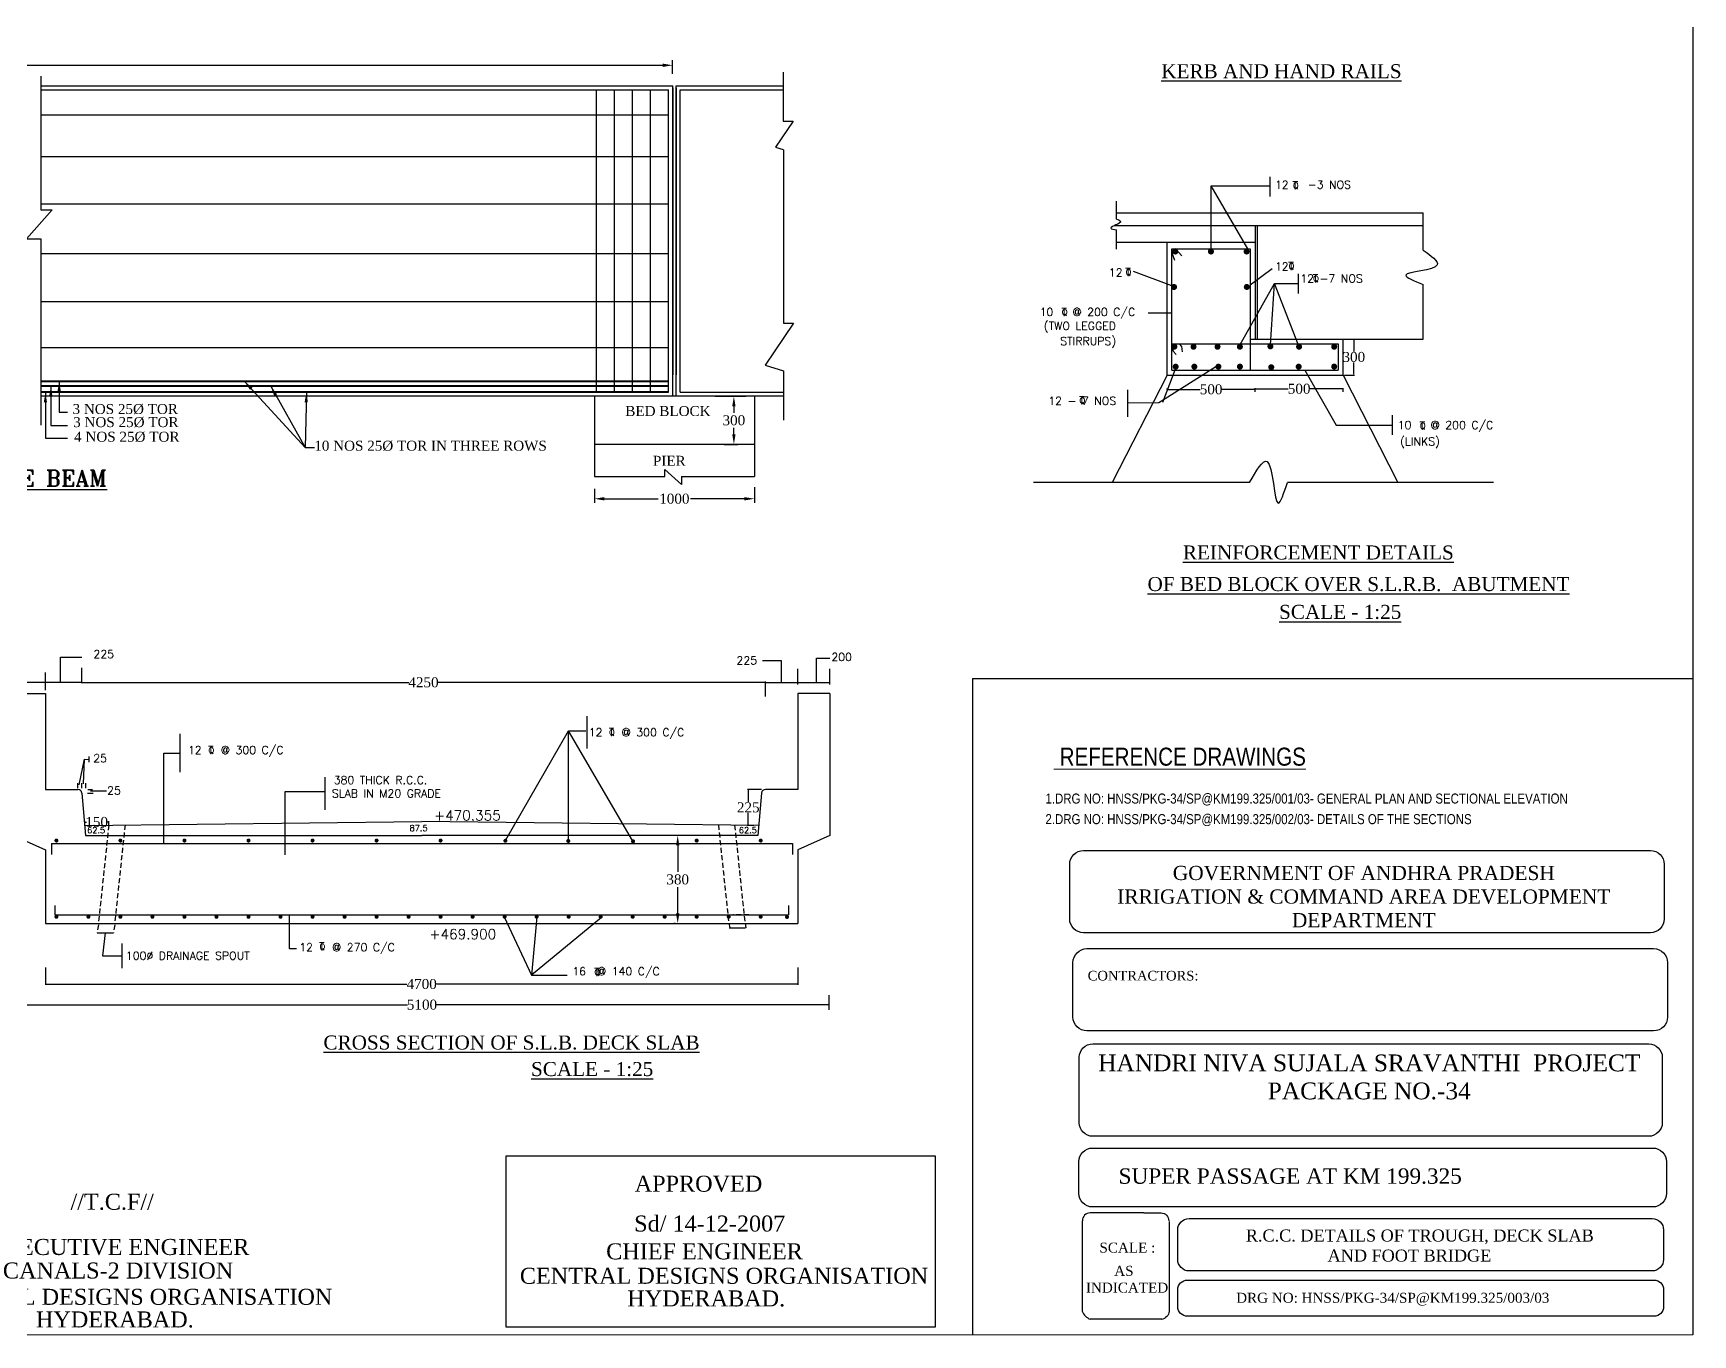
# Model space of a CAD drawing. Header units: millimetres. Extents: x 80 to 6605, y -565 to 2491.
# Drawn here: x 6034.4 to 6449.1, y -564.6 to -239.4 of the extents above; entities that cross this region are included whole.
import ezdxf

# ---------------------------------------------------------------- set-up
doc = ezdxf.new("R2010")
doc.units = ezdxf.units.MM
doc.linetypes.add('DASHED', pattern=[19.05, 12.7, -6.35])
for name, color, linetype in [('border', 7, 'Continuous'), ('MAIN', 7, 'Continuous'), ('SHEET', 3, 'Continuous')]:
    doc.layers.add(name, color=color, linetype=linetype)
doc.styles.add('ARIAL NARROW', font='ARIALN.TTF')
doc.styles.add('ROMANS', font='romans.shx', dxfattribs={"height": 2.5})
doc.styles.add('ROMANT', font='romant')
doc.styles.add('SIMPLEX', font='simplex.shx')
doc.styles.get("Standard").update_dxf_attribs({"font": 'times.ttf', "height": 2.5})
doc.styles.add('TIMES NEW ROMAN', font='times.ttf')
doc.styles.add('TNR_2.5', font='times.ttf', dxfattribs={"height": 2.5})
doc.dimstyles.new('ISO-25', dxfattribs={"dimtxt": 2.5, "dimasz": 2.5, "dimexe": 1.25, "dimexo": 0.625, "dimtad": 1, "dimlfac": 25, "dimtxsty": 'Standard', "dimcen": 2.5, "dimadec": 0, "dimazin": 0, "dimtfac": 1, "dimtmove": 0, "dimatfit": 3, "dimfxl": 1, "dimarcsym": 0})
doc.dimstyles.get("Standard").update_dxf_attribs({"dimtxt": 0.18, "dimasz": 0.18, "dimexe": 0.18, "dimexo": 0.0625, "dimgap": 0.09, "dimtad": 0, "dimtih": 1, "dimtoh": 1, "dimdec": 4, "dimzin": 0, "dimdsep": 46, "dimtxsty": 'Standard', "dimcen": 0.09, "dimadec": 0, "dimazin": 0, "dimtfac": 1, "dimtdec": 4, "dimtofl": 0, "dimtmove": 0, "dimatfit": 3, "dimfxl": 1, "dimtolj": 1, "dimtzin": 0, "dimarcsym": 0})
doc.dimstyles.new('STYLE_ESH', dxfattribs={"dimtxt": 2.5, "dimasz": 2.5, "dimexe": 1, "dimexo": 0.625, "dimtad": 0, "dimtih": 1, "dimtoh": 1, "dimdec": 0, "dimlfac": 100, "dimzin": 9, "dimdsep": 46, "dimtxsty": 'TNR_2.5', "dimcen": 2.5, "dimadec": 0, "dimazin": 2, "dimtfac": 1, "dimtdec": 0, "dimtofl": 0, "dimtmove": 2, "dimatfit": 3, "dimfxl": 1, "dimarcsym": 0})

# ---------------------------------------------------------------- blocks, each defined once
blk = doc.blocks.new('*D97')
at = {"color": 0, "lineweight": -2, "transparency": 16777216}
for p, q in [((6046.46, -397.96), (6046.46, -401.74)), ((6046.64, -401.56), (6128.23, -401.56)), ((6217.2, -401.56), (6135.61, -401.56)), ((6217.38, -405.12), (6217.38, -401.38))]:
    blk.add_line(p, q, dxfattribs=at)
at = {"color": 0, "transparency": 16777216}
for points in [[(6046.64, -401.53), (6046.64, -401.59), (6046.46, -401.56)], [(6217.2, -401.53), (6217.2, -401.59), (6217.38, -401.56)]]:
    blk.add_solid(points, dxfattribs=at)
at = {"layer": 'Defpoints', "color": 0, "transparency": 16777216}
for p in [(6046.46, -397.9), (6217.38, -401.56), (6217.38, -405.18)]:
    blk.add_point(p, dxfattribs=at)
at = {"color": 0, "transparency": 16777216, "insert": (6131.92, -401.56), "char_height": 2.5, "attachment_point": 5}
blk.add_mtext('\\A1;4250', dxfattribs=at)
blk = doc.blocks.new('*D96')
at = {"color": 0, "lineweight": -2, "transparency": 16777216}
for p, q in [((6029.75, -482.02), (6029.75, -481.91)), ((6029.93, -482.09), (6127.91, -482.09)), ((6233.14, -482.09), (6135.17, -482.09)), ((6233.32, -482.02), (6233.32, -481.91))]:
    blk.add_line(p, q, dxfattribs=at)
at = {"color": 0, "transparency": 16777216}
for points in [[(6029.93, -482.06), (6029.93, -482.12), (6029.75, -482.09)], [(6233.14, -482.06), (6233.14, -482.12), (6233.32, -482.09)]]:
    blk.add_solid(points, dxfattribs=at)
at = {"layer": 'Defpoints', "color": 0, "transparency": 16777216}
for p in [(6029.75, -482.09), (6233.32, -482.09), (6233.32, -482.09)]:
    blk.add_point(p, dxfattribs=at)
at = {"color": 0, "transparency": 16777216, "insert": (6131.54, -482.09), "char_height": 2.5, "attachment_point": 5}
blk.add_mtext('\\A1;5100', dxfattribs=at)
blk = doc.blocks.new('*D95')
at = {"color": 0, "lineweight": -2, "transparency": 16777216}
for p, q in [((6037.46, -472.78), (6037.46, -477.12)), ((6225.46, -472.78), (6225.46, -477.12)), ((6037.64, -476.94), (6127.78, -476.94)), ((6225.28, -476.94), (6135.15, -476.94))]:
    blk.add_line(p, q, dxfattribs=at)
at = {"color": 0, "transparency": 16777216}
for points in [[(6037.64, -476.91), (6037.64, -476.97), (6037.46, -476.94)], [(6225.28, -476.91), (6225.28, -476.97), (6225.46, -476.94)]]:
    blk.add_solid(points, dxfattribs=at)
at = {"layer": 'Defpoints', "color": 0, "transparency": 16777216}
for p in [(6037.46, -472.72), (6225.46, -472.72), (6225.46, -476.94)]:
    blk.add_point(p, dxfattribs=at)
at = {"color": 0, "transparency": 16777216, "insert": (6131.46, -476.94), "char_height": 2.5, "attachment_point": 5}
blk.add_mtext('\\A1;4700', dxfattribs=at)
blk = doc.blocks.new('*D106')
at = {"color": 0, "lineweight": -2, "transparency": 16777216}
for p, q in [((6339.74, -328.98), (6339.74, -328.03)), ((6339.92, -328.21), (6348.03, -328.21)), ((6361.56, -328.21), (6353.44, -328.21)), ((6361.74, -328.98), (6361.74, -328.03))]:
    blk.add_line(p, q, dxfattribs=at)
at = {"color": 0, "transparency": 16777216}
for points in [[(6339.92, -328.18), (6339.92, -328.24), (6339.74, -328.21)], [(6361.56, -328.18), (6361.56, -328.24), (6361.74, -328.21)]]:
    blk.add_solid(points, dxfattribs=at)
at = {"layer": 'Defpoints', "color": 0, "transparency": 16777216}
for p in [(6339.74, -328.21), (6339.74, -329.04), (6361.74, -329.04)]:
    blk.add_point(p, dxfattribs=at)
at = {"color": 0, "transparency": 16777216, "insert": (6350.74, -328.21), "char_height": 2.5, "attachment_point": 5}
blk.add_mtext('\\A1;500', dxfattribs=at)
blk = doc.blocks.new('*D105')
at = {"color": 0, "lineweight": -2, "transparency": 16777216}
for p, q in [((6317.74, -328.36), (6317.74, -328.17)), ((6317.92, -328.35), (6326.03, -328.35)), ((6339.56, -328.35), (6331.44, -328.35)), ((6339.74, -328.36), (6339.74, -328.17))]:
    blk.add_line(p, q, dxfattribs=at)
at = {"color": 0, "transparency": 16777216}
for points in [[(6317.92, -328.32), (6317.92, -328.38), (6317.74, -328.35)], [(6339.56, -328.32), (6339.56, -328.38), (6339.74, -328.35)]]:
    blk.add_solid(points, dxfattribs=at)
at = {"layer": 'Defpoints', "color": 0, "transparency": 16777216}
for p in [(6317.74, -328.35), (6317.74, -328.42), (6339.74, -328.42)]:
    blk.add_point(p, dxfattribs=at)
at = {"color": 0, "transparency": 16777216, "insert": (6328.74, -328.35), "char_height": 2.5, "attachment_point": 5}
blk.add_mtext('\\A1;500', dxfattribs=at)
blk = doc.blocks.new('*D104')
at = {"color": 0, "lineweight": -2, "transparency": 16777216}
for p, q in [((6362.09, -315.77), (6364.58, -315.77)), ((6364.4, -315.95), (6364.4, -318.91)), ((6364.4, -324.59), (6364.4, -321.63)), ((6362.09, -324.77), (6364.58, -324.77))]:
    blk.add_line(p, q, dxfattribs=at)
at = {"color": 0, "transparency": 16777216}
for points in [[(6364.37, -315.95), (6364.43, -315.95), (6364.4, -315.77)], [(6364.37, -324.59), (6364.43, -324.59), (6364.4, -324.77)]]:
    blk.add_solid(points, dxfattribs=at)
at = {"layer": 'Defpoints', "color": 0, "transparency": 16777216}
for p in [(6362.03, -315.77), (6364.4, -315.77), (6362.03, -324.77)]:
    blk.add_point(p, dxfattribs=at)
at = {"color": 0, "transparency": 16777216, "insert": (6364.4, -320.27), "char_height": 2.5, "attachment_point": 5}
blk.add_mtext('\\A1;300', dxfattribs=at)
blk = doc.blocks.new('*D99')
at = {"color": 0, "lineweight": -2, "transparency": 16777216}
for p, q in [((6047.25, -437.24), (6047.25, -436.27)), ((6047.43, -436.45), (6047.68, -436.45)), ((6053.08, -436.45), (6052.83, -436.45)), ((6053.26, -437.17), (6053.26, -436.27))]:
    blk.add_line(p, q, dxfattribs=at)
at = {"color": 0, "transparency": 16777216}
for points in [[(6047.43, -436.42), (6047.43, -436.48), (6047.25, -436.45)], [(6053.08, -436.42), (6053.08, -436.48), (6053.26, -436.45)]]:
    blk.add_solid(points, dxfattribs=at)
at = {"layer": 'Defpoints', "color": 0, "transparency": 16777216}
for p in [(6047.25, -436.45), (6047.25, -437.3), (6053.26, -437.23)]:
    blk.add_point(p, dxfattribs=at)
at = {"color": 0, "transparency": 16777216, "insert": (6050.25, -436.45), "char_height": 2.5, "attachment_point": 5}
blk.add_mtext('\\A1;150', dxfattribs=at)
blk = doc.blocks.new('*D100')
at = {"color": 0, "lineweight": -2, "transparency": 16777216}
for p, q in [((6216.41, -428.3), (6212.89, -428.3)), ((6213.07, -428.48), (6213.07, -431.44)), ((6213.07, -437.12), (6213.07, -434.16)), ((6214.49, -437.3), (6212.89, -437.3))]:
    blk.add_line(p, q, dxfattribs=at)
at = {"color": 0, "transparency": 16777216}
for points in [[(6213.04, -428.48), (6213.1, -428.48), (6213.07, -428.3)], [(6213.04, -437.12), (6213.1, -437.12), (6213.07, -437.3)]]:
    blk.add_solid(points, dxfattribs=at)
at = {"layer": 'Defpoints', "color": 0, "transparency": 16777216}
for p in [(6216.47, -428.3), (6213.07, -437.3), (6214.55, -437.3)]:
    blk.add_point(p, dxfattribs=at)
at = {"color": 0, "transparency": 16777216, "insert": (6213.07, -432.8), "char_height": 2.5, "attachment_point": 5}
blk.add_mtext('\\A1;225', dxfattribs=at)
blk = doc.blocks.new('*D128')
at = {"color": 0, "lineweight": -2, "transparency": 16777216}
for p, q in [((5836.28, -249.53), (5836.28, -246.13)), ((5838.78, -247.38), (6191.68, -247.38)), ((6194.18, -249.53), (6194.18, -246.13))]:
    blk.add_line(p, q, dxfattribs=at)
at = {"color": 0, "transparency": 16777216}
for points in [[(5838.78, -246.96), (5838.78, -247.8), (5836.28, -247.38)], [(6191.68, -246.96), (6191.68, -247.8), (6194.18, -247.38)]]:
    blk.add_solid(points, dxfattribs=at)
at = {"layer": 'Defpoints', "color": 0, "transparency": 16777216}
for p in [(6194.18, -247.38), (5836.28, -250.16), (6194.18, -250.16)]:
    blk.add_point(p, dxfattribs=at)
at = {"color": 0, "transparency": 16777216, "insert": (6015.23, -245.48), "char_height": 2.5, "attachment_point": 5}
blk.add_mtext('13500', dxfattribs=at)
blk = doc.blocks.new('*D134')
at = {"color": 0, "lineweight": -2, "transparency": 16777216}
for p, q in [((6207.05, -330.09), (6210.48, -330.09)), ((6209.48, -332.59), (6209.48, -334.19)), ((6209.48, -339.59), (6209.48, -337.98)), ((6207.05, -342.09), (6210.48, -342.09))]:
    blk.add_line(p, q, dxfattribs=at)
at = {"color": 0, "transparency": 16777216}
for points in [[(6209.07, -332.59), (6209.9, -332.59), (6209.48, -330.09)], [(6209.07, -339.59), (6209.9, -339.59), (6209.48, -342.09)]]:
    blk.add_solid(points, dxfattribs=at)
at = {"layer": 'Defpoints', "color": 0, "transparency": 16777216}
for p in [(6206.42, -330.09), (6206.42, -342.09), (6209.48, -342.09)]:
    blk.add_point(p, dxfattribs=at)
at = {"color": 0, "transparency": 16777216, "insert": (6209.48, -336.09), "char_height": 2.5, "attachment_point": 5, "style": 'TNR_2.5'}
blk.add_mtext('300', dxfattribs=at)
blk = doc.blocks.new('*D135')
at = {"color": 0, "lineweight": -2, "transparency": 16777216}
for p, q in [((6174.61, -353.24), (6174.61, -356.68)), ((6177.11, -355.68), (6190.57, -355.68)), ((6212.11, -355.68), (6198.64, -355.68)), ((6214.61, -352.75), (6214.61, -356.68))]:
    blk.add_line(p, q, dxfattribs=at)
at = {"color": 0, "transparency": 16777216}
for points in [[(6177.11, -355.27), (6177.11, -356.1), (6174.61, -355.68)], [(6212.11, -355.27), (6212.11, -356.1), (6214.61, -355.68)]]:
    blk.add_solid(points, dxfattribs=at)
at = {"layer": 'Defpoints', "color": 0, "transparency": 16777216}
for p in [(6214.61, -352.13), (6174.61, -352.61), (6214.61, -355.68)]:
    blk.add_point(p, dxfattribs=at)
at = {"color": 0, "transparency": 16777216, "insert": (6194.61, -355.68), "char_height": 2.5, "attachment_point": 5, "style": 'TNR_2.5'}
blk.add_mtext('1000', dxfattribs=at)
blk = doc.blocks.new('*D139')
at = {"color": 0, "lineweight": -2, "transparency": 16777216}
for p, q in [((6194.81, -439.8), (6194.44, -439.8)), ((6195.44, -442.3), (6195.44, -448.9)), ((6195.44, -459.3), (6195.44, -452.7)), ((6194.81, -461.8), (6194.44, -461.8))]:
    blk.add_line(p, q, dxfattribs=at)
at = {"color": 0, "transparency": 16777216}
for points in [[(6195.02, -442.3), (6195.85, -442.3), (6195.44, -439.8)], [(6195.02, -459.3), (6195.85, -459.3), (6195.44, -461.8)]]:
    blk.add_solid(points, dxfattribs=at)
at = {"layer": 'Defpoints', "color": 0, "transparency": 16777216}
for p in [(6195.44, -439.8), (6195.44, -461.8), (6195.44, -461.8)]:
    blk.add_point(p, dxfattribs=at)
at = {"color": 0, "transparency": 16777216, "insert": (6195.44, -450.8), "char_height": 2.5, "attachment_point": 5, "style": 'TNR_2.5'}
blk.add_mtext('380', dxfattribs=at)

msp = doc.modelspace()

# ---------------------------------------------------------------- linework, layer by layer
at = {"color": 0}
for p, q in [((6449.115, 25.4283), (6449.115, -564.5717)), ((6036.25549, -250.08401), (6036.25549, -283.5164)), ((6036.25549, -252.48772), (6194.1836, -252.48772)), ((6036.25549, -252.48772), (6194.1836, -252.48772)), ((6194.1836, -330.08772), (6194.1836, -252.48772)), ((6194.1836, -252.98772), (6194.1836, -324.74968)), ((6195.05084, -330.08772), (6195.05084, -252.48772)), ((6195.05084, -252.48772), (6221.7823, -252.48772)), ((6195.05084, -252.48772), (6221.7823, -252.48772)), ((6195.05084, -252.98772), (6195.05084, -324.74968)), ((6221.7823, -249.06479), (6221.7823, -261.37415)), ((6036.25549, -253.48772), (6193.1836, -253.48772)), ((6175.1836, -329.08772), (6175.1836, -253.48772)), ((6179.6836, -329.08772), (6179.6836, -253.48772)), ((6184.1836, -329.08772), (6184.1836, -253.48772)), ((6188.6836, -329.08772), (6188.6836, -253.48772)), ((6193.1836, -329.08772), (6193.1836, -253.48772)), ((6196.05084, -329.08772), (6196.05084, -253.48772)), ((6196.05084, -253.48772), (6221.7823, -253.48772)), ((6036.25549, -259.74785), (6193.1836, -259.74785)), ((6224.26944, -261.37415), (6219.91615, -267.83199)), ((6221.7823, -261.37415), (6224.26944, -261.37415)), ((6219.91615, -267.83199), (6221.7823, -268.41763)), ((6221.9166, -268.49239), (6221.9166, -311.84648)), ((6036.25549, -270.14883), (6193.1836, -270.14883)), ((6343.53561, -280.16659), (6343.53561, -275.22477)), ((6036.25549, -282.00675), (6193.1836, -282.00675)), ((6305.06424, -285.80081), (6305.06424, -281.32207)), ((6039.11372, -283.5164), (6032.72475, -290.74049)), ((6036.25549, -283.5164), (6039.11372, -283.5164)), ((6305.06424, -284.28459), (6381.72159, -284.28459)), ((6381.72159, -293.56173), (6381.72159, -284.28459)), ((6304.65618, -287.39523), (6381.72159, -287.39523)), ((6305.06424, -293.32026), (6305.06424, -288.52544)), ((6339.73698, -287.39523), (6339.73698, -315.77303)), ((6340.2536, -287.39523), (6340.2536, -315.77303)), ((6032.72475, -290.74049), (6036.25549, -290.74049)), ((6036.25549, -290.74049), (6036.25549, -337.33125)), ((6036.25549, -294.43531), (6193.1836, -294.43531)), ((6305.06424, -291.54275), (6339.73698, -291.54275)), ((6317.71826, -324.77303), (6317.71826, -291.54275)), ((6318.84707, -294.01933), (6319.56707, -296.07271)), ((6318.92932, -293.19955), (6338.53698, -293.19955)), ((6318.92932, -323.57303), (6318.92932, -293.19955)), ((6319.76878, -293.18588), (6321.40558, -294.98316)), ((6338.53698, -293.19955), (6338.53698, -323.57303)), ((6344.61656, -301.92596), (6350.55316, -301.92596)), ((6350.55316, -304.39687), (6350.55316, -299.45505)), ((6381.72159, -315.77303), (6381.72159, -302.12309)), ((6036.25549, -306.41466), (6193.1836, -306.41466)), ((6224.3547, -311.84648), (6217.3095, -322.2976)), ((6221.86756, -311.84648), (6224.3547, -311.84648)), ((6036.25549, -317.85922), (6193.1836, -317.85922)), ((6317.72932, -324.77303), (6317.72932, -315.77303)), ((6318.92932, -316.97303), (6360.50571, -316.97303)), ((6318.92932, -317.80206), (6319.23936, -318.80609)), ((6319.23936, -318.80609), (6319.99605, -319.64898)), ((6320.72794, -316.97303), (6321.34818, -317.65331)), ((6321.34818, -317.65331), (6321.53425, -318.95484)), ((6338.53698, -315.77303), (6381.72159, -315.77303)), ((6360.50571, -316.97303), (6360.50571, -323.57303)), ((6361.70571, -324.77303), (6361.70571, -315.77303)), ((6217.3095, -322.2976), (6221.86756, -323.728)), ((6221.86756, -323.728), (6221.86756, -336.03736)), ((6317.72932, -324.77303), (6304.01585, -351.63307)), ((6317.71826, -324.77303), (6361.70571, -324.77303)), ((6318.92932, -323.57303), (6360.50571, -323.57303)), ((6361.70571, -324.77303), (6375.41917, -351.63307)), ((6195.05084, -330.08772), (6036.25549, -330.08772)), ((6174.60924, -330.08772), (6174.60924, -350.11318)), ((6221.86756, -330.08772), (6195.05084, -330.08772)), ((6204.8086, -330.08772), (6212.48308, -330.08772)), ((6214.60924, -330.08772), (6214.60924, -350.10601)), ((6307.83359, -328.46576), (6307.83359, -335.19132)), ((6374.09395, -339.74466), (6374.09395, -334.80284)), ((6360.00779, -337.27375), (6374.09395, -337.27375)), ((6214.60924, -342.08772), (6174.60924, -342.08772)), ((6192.25367, -350.11318), (6192.25367, -348.337)), ((6196.38518, -352.1225), (6192.25367, -348.337)), ((6174.60924, -350.11318), (6192.25367, -350.11318)), ((6196.38518, -350.11318), (6214.60924, -350.10601)), ((6196.38518, -350.11318), (6196.38518, -352.1225)), ((6338.33021, -351.63307), (6284.39411, -351.63307)), ((6399.3178, -351.63307), (6347.82672, -351.63307)), ((6046.46328, -401.56205), (6029.46328, -401.56205)), ((6037.46328, -403.49448), (6037.46328, -399.13052)), ((6217.3801, -401.56205), (6233.46328, -401.56205)), ((6225.46328, -402.08256), (6225.46328, -398.15739)), ((6233.46328, -402.08256), (6233.46328, -398.15739)), ((6269.115, -400.58368), (6269.115, -564.5717)), ((6269.115, -400.58368), (6449.115, -400.58368)), ((6029.46328, -404.30129), (6037.46328, -404.30129)), ((6037.46328, -404.30129), (6037.46328, -428.30129)), ((6225.46328, -404.30129), (6225.46328, -428.30129)), ((6233.46328, -404.30129), (6225.46328, -404.30129)), ((6233.46328, -404.30129), (6233.46328, -439.80129)), ((6172.80749, -418.07843), (6172.80749, -409.96618)), ((6071.11659, -424.01299), (6071.11659, -414.40111)), ((6048.33503, -421.48778), (6048.33503, -420.09673)), ((6045.46328, -426.75177), (6045.46328, -427.96821)), ((6046.46328, -426.75177), (6046.46328, -427.96821)), ((6047.46328, -426.75177), (6047.46328, -427.96821)), ((6107.33347, -433.3903), (6107.33347, -425.27805)), ((6037.46328, -428.30129), (6045.54647, -428.30129)), ((6046.54271, -429.21467), (6047.46328, -439.80129)), ((6047.96812, -429.21467), (6049.39353, -429.21467)), ((6048.05648, -428.30129), (6049.17069, -428.30129)), ((6216.38386, -429.21467), (6215.46328, -439.80129)), ((6225.46328, -428.30129), (6217.3801, -428.30129)), ((6047.24589, -437.30129), (6131.46328, -436.30129)), ((6215.68068, -437.30129), (6131.46328, -436.30129)), ((6029.46328, -439.80129), (6037.46328, -443.40129)), ((6037.46328, -443.40129), (6037.46328, -461.80129)), ((6038.97906, -441.80129), (6224.15596, -441.80129)), ((6038.97906, -441.80129), (6038.97906, -444.58887)), ((6038.97906, -441.80129), (6038.97906, -444.16651)), ((6047.46328, -439.80129), (6131.46328, -439.80129)), ((6215.46328, -439.80129), (6131.46328, -439.80129)), ((6224.15596, -441.80129), (6224.15596, -444.59334)), ((6224.15596, -441.80129), (6224.15596, -444.16651)), ((6233.46328, -439.80129), (6225.46328, -443.40129)), ((6039.77369, -457.28312), (6039.77369, -459.6456)), ((6039.77369, -459.6456), (6223.14367, -459.6456)), ((6223.14367, -457.3181), (6223.14367, -459.6456)), ((6037.46328, -461.80129), (6225.46328, -461.80129)), ((6047.46328, -461.80129), (6131.46328, -461.80129)), ((6050.35619, -464.16909), (6054.40955, -464.16909)), ((6208.34191, -462.9053), (6212.39526, -462.9053)), ((6056.61319, -472.99996), (6056.61319, -466.82089)), ((6233.29184, -483.34738), (6233.29184, -479.72358)), ((6311.9434, -534.12579), (6298.50334, -534.12579)), ((6296.57152, -558.73687), (6296.57152, -536.05761)), ((6318.22776, -536.26658), (6318.22776, -558.67619)), ((6316.38537, -560.7006), (6298.50334, -560.7006))]:
    msp.add_line(p, q, dxfattribs=at)
at = {"color": 0, "lineweight": 40}
for p, q in [((6193.1836, -326.35057), (6036.25549, -326.35057)), ((6193.1836, -327.58772), (6036.25549, -327.58772)), ((6193.1836, -329.08772), (6036.25549, -329.08772))]:
    msp.add_line(p, q, dxfattribs=at)
at = {"color": 0, "ltscale": 6}
for p, q in [((6196.05084, -329.08772), (6221.86756, -329.08772)), ((6225.46328, -443.40129), (6225.46328, -461.80129))]:
    msp.add_line(p, q, dxfattribs=at)
at = {"color": 0, "linetype": 'DASHED', "ltscale": 0.1}
for p, q in [((6053.26232, -437.22986), (6050.67775, -461.80129)), ((6057.32358, -437.18163), (6054.73111, -461.80129)), ((6205.60299, -437.18163), (6208.19546, -461.80129)), ((6209.66425, -437.22986), (6212.24881, -461.80129)), ((6049.6945, -459.6456), (6053.74785, -459.6456)), ((6213.23207, -459.6456), (6209.17872, -459.6456)), ((6050.68851, -462.14124), (6050.35619, -464.16909)), ((6054.74186, -462.14124), (6054.40955, -464.16909)), ((6208.24853, -461.7053), (6208.44518, -462.9053)), ((6212.30188, -461.7053), (6212.49853, -462.9053))]:
    msp.add_line(p, q, dxfattribs=at)
for p, q in [((6152.58842, -519.86328), (6259.75729, -519.86328)), ((6152.58842, -562.63928), (6152.58842, -519.86328)), ((6259.75729, -519.86328), (6259.75729, -562.63928)), ((6259.75729, -562.63928), (6152.58842, -562.63928))]:
    msp.add_line(p, q)
at = {"color": 0}
for points, const_width in [([(6319.41721, -293.91095, 1), (6320.16721, -293.91095, 1)], 0.75), ([(6328.32563, -293.91095, 1), (6329.07563, -293.91095, 1)], 0.75), ([(6337.24417, -293.91095, 1), (6337.99417, -293.91095, 1)], 0.75), ([(6319.11074, -302.77047, 1), (6319.86074, -302.77047, 1)], 0.75), ([(6337.28781, -302.77047, 1), (6338.03781, -302.77047, 1)], 0.75), ([(6319.17156, -317.69367, 1), (6319.92156, -317.69367, 1)], 0.75), ([(6323.96556, -317.69367, 1), (6324.71556, -317.69367, 1)], 0.75), ([(6329.96701, -317.69367, 1), (6330.71701, -317.69367, 1)], 0.75), ([(6335.56066, -317.69367, 1), (6336.31066, -317.69367, 1)], 0.75), ([(6343.17962, -317.60715, 1), (6343.92962, -317.60715, 1)], 0.75), ([(6350.34619, -317.69367, 1), (6351.09619, -317.69367, 1)], 0.75), ([(6359.1228, -317.69367, 1), (6359.8728, -317.69367, 1)], 0.75), ([(6319.49947, -322.67128, 1), (6320.24947, -322.67128, 1)], 0.75), ([(6324.18416, -322.67128, 1), (6324.93416, -322.67128, 1)], 0.75), ([(6330.18561, -322.67128, 1), (6330.93561, -322.67128, 1)], 0.75), ([(6335.56066, -322.67128, 1), (6336.31066, -322.67128, 1)], 0.75), ([(6343.39823, -322.82302, 1), (6344.14823, -322.82302, 1)], 0.75), ([(6350.23689, -322.67128, 1), (6350.98689, -322.67128, 1)], 0.75), ([(6359.1228, -322.67128, 1), (6359.8728, -322.67128, 1)], 0.75), ([(6039.93647, -441.08386, -1), (6040.43647, -441.08386, -1)], 0.5), ([(6055.93647, -441.08386, -1), (6056.43647, -441.08386, -1)], 0.5), ([(6071.93647, -441.08386, -1), (6072.43647, -441.08386, -1)], 0.5), ([(6087.93647, -441.08386, -1), (6088.43647, -441.08386, -1)], 0.5), ([(6103.93647, -441.08386, -1), (6104.43647, -441.08386, -1)], 0.5), ([(6119.93647, -441.08386, -1), (6120.43647, -441.08386, -1)], 0.5), ([(6135.93647, -441.08386, -1), (6136.43647, -441.08386, -1)], 0.5), ([(6152.13126, -441.135, 1), (6152.63126, -441.135, 1)], 0.5), ([(6167.83908, -441.18115, -1), (6168.33908, -441.18115, -1)], 0.5), ([(6184.03387, -441.27844, -1), (6184.53387, -441.27844, -1)], 0.5), ([(6199.93647, -441.08386, -1), (6200.43647, -441.08386, -1)], 0.5), ([(6215.93647, -441.08386, -1), (6216.43647, -441.08386, -1)], 0.5), ([(6039.93647, -460.12714, -1), (6040.43647, -460.12714, -1)], 0.5), ([(6047.93647, -460.12714, -1), (6048.43647, -460.12714, -1)], 0.5), ([(6055.93647, -460.12714, -1), (6056.43647, -460.12714, -1)], 0.5), ([(6063.93647, -460.12714, -1), (6064.43647, -460.12714, -1)], 0.5), ([(6071.93647, -460.12714, -1), (6072.43647, -460.12714, -1)], 0.5), ([(6079.93647, -460.12714, -1), (6080.43647, -460.12714, -1)], 0.5), ([(6087.93647, -460.12714, -1), (6088.43647, -460.12714, -1)], 0.5), ([(6095.93647, -460.12714, -1), (6096.43647, -460.12714, -1)], 0.5), ([(6103.93647, -460.12714, -1), (6104.43647, -460.12714, -1)], 0.5), ([(6111.93647, -460.12714, -1), (6112.43647, -460.12714, -1)], 0.5), ([(6119.93647, -460.12714, -1), (6120.43647, -460.12714, -1)], 0.5), ([(6127.93647, -460.12714, -1), (6128.43647, -460.12714, -1)], 0.5), ([(6135.93647, -460.12714, -1), (6136.43647, -460.12714, -1)], 0.5), ([(6143.93647, -460.12714, -1), (6144.43647, -460.12714, -1)], 0.5), ([(6151.93647, -460.12714, -1), (6152.43647, -460.12714, -1)], 0.5), ([(6159.93647, -460.12714, -1), (6160.43647, -460.12714, -1)], 0.5), ([(6167.93647, -460.12714, -1), (6168.43647, -460.12714, -1)], 0.5), ([(6175.93647, -460.12714, -1), (6176.43647, -460.12714, -1)], 0.5), ([(6183.93647, -460.12714, -1), (6184.43647, -460.12714, -1)], 0.5), ([(6191.93647, -460.12714, -1), (6192.43647, -460.12714, -1)], 0.5), ([(6199.93647, -460.12714, -1), (6200.43647, -460.12714, -1)], 0.5), ([(6207.93647, -460.12714, -1), (6208.43647, -460.12714, -1)], 0.5), ([(6215.93647, -460.12714, -1), (6216.43647, -460.12714, -1)], 0.5), ([(6222.50911, -460.182, -1), (6223.00911, -460.182, -1)], 0.5)]:
    msp.add_lwpolyline(points, format="xyb", close=True, dxfattribs=dict(at, const_width=const_width))
for points in [[(6296.86487, -443.56603), (6438.50205, -443.56603, -0.414213562), (6441.96629, -447.03027), (6441.96629, -460.65349, -0.414213562), (6438.50205, -464.11773), (6296.86487, -464.11773, -0.414213562), (6293.40063, -460.65349), (6293.40063, -447.03027, -0.414213562)], [(6297.68571, -468.08601), (6439.32289, -468.08601, -0.414213562), (6442.78713, -471.55025), (6442.78713, -485.17347, -0.414213562), (6439.32289, -488.6377), (6297.68571, -488.6377, -0.414213562), (6294.22147, -485.17347), (6294.22147, -471.55025, -0.414213562)], [(6299.19751, -491.84613), (6438.09216, -491.84613, -0.414213562), (6441.48932, -495.24329), (6441.48932, -511.57969, -0.414213562), (6438.09216, -514.97685), (6299.19751, -514.97685, -0.414213562), (6295.80035, -511.57969), (6295.80035, -495.24329, -0.414213562)], [(6299.08783, -517.90211), (6439.13994, -517.90211, -0.414213562), (6442.56541, -521.32758), (6442.56541, -529.20582, -0.414213562), (6439.13994, -532.63129), (6299.08783, -532.63129, -0.414213562), (6295.66236, -529.20582), (6295.66236, -521.32758, -0.414213562)], [(6323.23014, -535.53224), (6438.97568, -535.53224, -0.414213562), (6441.80665, -538.3632), (6441.80665, -545.77438, -0.414213562), (6438.97568, -548.60535), (6323.23014, -548.60535, -0.414213562), (6320.39917, -545.77438), (6320.39917, -538.3632, -0.414213562)], [(6322.81892, -550.89061), (6439.41376, -550.89061, -0.414213562), (6441.82008, -553.29693), (6441.82008, -557.5295, -0.414213562), (6439.41376, -559.93582), (6322.81892, -559.93582, -0.414213562), (6320.4126, -557.5295), (6320.4126, -553.29693, -0.414213562)]]:
    msp.add_lwpolyline(points, format="xyb", close=True, dxfattribs=at)
for points in [[(6311.9434, -534.12579), (6316.22748, -534.12579, -0.414213562), (6318.1593, -536.05761)], [(6318.2269, -558.6611, -0.368140093), (6316.33008, -560.70751)]]:
    msp.add_lwpolyline(points, format="xyb", dxfattribs=at)
for centre, radius, start, end in [((6045.54647, -429.30129), 1, 4.9697407, 90), ((6217.3801, -429.30129), 1, 90, 175.0302593), ((6298.50334, -536.05761), 1.93182, 90, 180), ((6299.71366, -557.52735), 3.36689, 200.3157406, 249.7662947)]:
    msp.add_arc(centre, radius, start, end, dxfattribs=at)
for points in [[(6305.06424, -285.80081), (6306.13522, -286.38051), (6303.69798, -288.06167), (6305.06424, -288.52544)], [(6381.72159, -293.56173), (6385.26537, -297.26394), (6377.39022, -299.80921), (6381.72159, -302.12309)], [(6338.33021, -351.63307), (6342.73103, -346.3823), (6345.5105, -356.79477), (6347.82672, -351.63307)]]:
    msp.add_spline(points, degree=3, dxfattribs=at)
at = {"layer": 'border', "color": 0, "lineweight": 5}
for p, q in [((6449.115, -564.5717), (6449.115, 35.4283)), ((5589.115, -564.5717), (6449.115, -564.5717))]:
    msp.add_line(p, q, dxfattribs=at)

# ---------------------------------------------------------------- texts
at = {"color": 0}
for s, height, style, p in [('%%UKERB AND HAND RAILS', 3.5, 'TIMES NEW ROMAN', (6316.28282, -250.59835)), ('12   -3 NOS', 2, 'SIMPLEX', (6344.69746, -278.21645)), ('T ', 2, 'SIMPLEX', (6349.09443, -278.41298)), ('Q', 1.5, 'SIMPLEX', (6349.19654, -278.18858)), ('12   ', 2, 'SIMPLEX', (6303.19316, -300.1554)), ('T ', 2, 'SIMPLEX', (6307.28717, -300.04933)), ('Q', 1.5, 'SIMPLEX', (6307.38928, -299.82493)), ('12   ', 2, 'SIMPLEX', (6344.69747, -298.64237)), ('T ', 2, 'SIMPLEX', (6348.02029, -298.5363)), ('Q', 1.5, 'SIMPLEX', (6348.1224, -298.3119)), ('12 -7 NOS ', 2, 'SIMPLEX', (6351.033, -301.65641)), ('T ', 2, 'SIMPLEX', (6354.12833, -301.68519)), ('Q', 1.5, 'SIMPLEX', (6354.23044, -301.46079)), ('10   @ 200 C/C', 2, 'SIMPLEX', (6285.88645, -310.01646)), ('T ', 2, 'SIMPLEX', (6291.34183, -310.03594)), ('Q', 1.5, 'SIMPLEX', (6291.44394, -309.81155)), ('(TWO LEGGED', 2, 'SIMPLEX', (6286.94678, -313.49643)), ('STIRRUPS)', 2, 'SIMPLEX', (6291.03662, -317.27901)), ('12 - 7 NOS ', 2, 'SIMPLEX', (6288.05251, -332.21958)), ('T ', 2, 'SIMPLEX', (6295.73644, -332.10235)), ('Q', 1.5, 'SIMPLEX', (6295.83855, -331.87796)), ('10   @ 200 C/C', 2, 'SIMPLEX', (6375.37387, -338.27197)), ('(LINKS)', 2, 'SIMPLEX', (6375.97977, -342.35716)), ('T ', 2, 'SIMPLEX', (6380.82926, -338.45007)), ('Q', 1.5, 'SIMPLEX', (6380.93136, -338.22567)), ('%%ULONGITUDINAL SECTION OF MIDDLE BEAM', 4, 'ROMANT', (5933.68277, -352.57694)), ('%%UREINFORCEMENT DETAILS', 3.5, 'TIMES NEW ROMAN', (6321.69373, -370.85567)), ('%%UOF BED BLOCK OVER S.L.R.B.  ABUTMENT', 3.5, 'TIMES NEW ROMAN', (6312.8494, -378.73961)), ('%%USCALE - 1:25', 3.5, 'TIMES NEW ROMAN', (6345.7236, -385.69291)), ('12   @ 300 C/C', 2, 'SIMPLEX', (6173.19983, -415.03559)), ('T ', 2, 'SIMPLEX', (6178.1954, -415.01417)), ('Q', 1.5, 'SIMPLEX', (6178.29751, -414.78978)), ('12   @ 300 C/C', 2, 'SIMPLEX', (6073.05677, -419.46478)), ('T ', 2, 'SIMPLEX', (6078.07433, -419.50709)), ('Q', 1.5, 'SIMPLEX', (6078.17644, -419.2827)), ('380 THICK R.C.C. ', 2, 'SIMPLEX', (6109.46833, -426.97194)), ('SLAB IN M20 GRADE', 2, 'SIMPLEX', (6109.03268, -430.30764)), ('+470.355', 2.5, 'ROMANS', (6134.53174, -436.04613)), ('+469.900', 2.5, 'ROMANS', (6133.37716, -465.72235)), ('12   @ 270 C/C', 2, 'SIMPLEX', (6100.86714, -468.74342)), ('T ', 2, 'SIMPLEX', (6105.84744, -468.57522)), ('Q', 1.5, 'SIMPLEX', (6105.94955, -468.35083)), ('100%%C DRAINAGE SPOUT', 2, 'SIMPLEX', (6057.54274, -470.84935)), ('16  @ 140 C/C', 2, 'SIMPLEX', (6169.10103, -474.7522)), ('T ', 2, 'SIMPLEX', (6174.55642, -474.9303)), ('Q', 1.5, 'SIMPLEX', (6174.65853, -474.71332)), ('%%UCROSS SECTION OF S.L.B. DECK SLAB', 3.5, 'TIMES NEW ROMAN', (6106.91223, -493.29485)), ('%%USCALE - 1:25', 3.5, 'TIMES NEW ROMAN', (6158.78963, -499.92121))]:
    msp.add_text(s, height=height, dxfattribs=dict(at, style=style)).set_placement(p)
for s, height, p in [('BED BLOCK', 2.5, (6182.35477, -335.00801)), ('PIER', 2.5, (6189.25297, -347.44909)), ('SUPER PASSAGE AT KM 199.325', 3.85, (6305.61129, -526.8376)), ('AS ', 2.5, (6304.53049, -549.84279)), ('INDICATED', 2.5, (6297.46005, -554.03589)), ('DRG NO: HNSS/PKG-34/SP@KM199.325/003/03', 2.5, (6334.99261, -556.57449))]:
    msp.add_text(s, height=height, dxfattribs=at).set_placement(p)
for s, p in [('APPROVED', (6184.6904, -528.81592)), ('//T.C.F//', (6043.71082, -533.32252)), ('Sd/ 14-12-2007', (6184.56491, -538.77888)), ('EXECUTIVE ENGINEER', (6022.78403, -544.62721)), ('CHIEF ENGINEER', (6177.55847, -545.7221)), ('CANALS-2 DIVISION', (6026.81064, -550.50746)), ('CENTRAL DESIGNS ORGANISATION', (6156.00026, -551.82909)), ('CENTRAL DESIGNS ORGANISATION', (6007.11087, -557.07868)), ('HYDERABAD.', (6182.86327, -557.48776)), ('HYDERABAD.', (6035.05797, -562.73735))]:
    msp.add_text(s, height=4).set_placement(p)
for s, insert, char_height, width, attachment_point in [('3 NOS 25%%C TOR ', (6044.21697, -332.01067), 2.5, 90.9920635, 1), ('3 NOS 25%%C TOR ', (6044.37272, -335.27881), 2.5, 90.9920635, 1), ('4 NOS 25%%C TOR ', (6044.60633, -338.93601), 2.5, 90.9920635, 1), ('10 NOS 25%%C TOR IN THREE ROWS', (6104.62794, -341.17683), 2.5, 90.9920635, 1), ('HANDRI NIVA SUJALA SRAVANTHI  PROJECT\\PPACKAGE NO.-34', (6368.26104, -494.53549), 4.2, 151.5, 2), ('SCALE :', (6300.83989, -541.53973), 2.5, 25.272, 1)]:
    msp.add_mtext(s, dxfattribs=dict(at, insert=insert, char_height=char_height, width=width, attachment_point=attachment_point))
at = {"color": 0, "char_height": 2, "attachment_point": 5, "style": 'SIMPLEX'}
for s, insert in [('225', (6052.01147, -394.49276)), ('225', (6212.70503, -396.06071)), ('200', (6236.40195, -395.21384))]:
    msp.add_mtext(s, dxfattribs=dict(at, insert=insert))
at = {"color": 0, "linetype": 'ByBlock', "attachment_point": 5, "style": 'SIMPLEX'}
for s, insert, char_height in [('\\A1;25', (6051.10471, -420.51922), 2), ('\\A1;25', (6054.56507, -428.58886), 2), ('62.5', (6050.10072, -438.49507), 1.5), ('87.5', (6130.69987, -437.96075), 1.5), ('62.5', (6212.97084, -438.49507), 1.5)]:
    msp.add_mtext(s, dxfattribs=dict(at, insert=insert, char_height=char_height))
at = {"layer": 'MAIN', "color": 0, "lineweight": 5, "style": 'ARIAL NARROW'}
for s, height, p in [('%%U REFERENCE DRAWINGS', 4.5, (6289.45012, -422.36849)), ('1.DRG NO: HNSS/PKG-34/SP@KM199.325/001/03- GENERAL PLAN AND SECTIONAL ELEVATION', 2.5, (6287.33693, -431.8338)), ('2.DRG NO: HNSS/PKG-34/SP@KM199.325/002/03- DETAILS OF THE SECTIONS', 2.5, (6287.33693, -436.98019))]:
    msp.add_text(s, height=height, dxfattribs=at).set_placement(p)
at = {"layer": 'SHEET', "color": 0}
for s, insert, char_height, width, attachment_point in [('GOVERNMENT OF ANDHRA PRADESH\\PIRRIGATION & COMMAND AREA DEVELOPMENT DEPARTMENT', (6366.89482, -455.07783), 3.53871, 136.012937, 5), ('CONTRACTORS:', (6297.89824, -474.86495), 2.4063228, 35.8252135, 4), (' R.C.C. DETAILS OF TROUGH, DECK SLAB \\P                   AND FOOT BRIDGE ', (6336.27365, -538.26348), 3.0079035, 118.0530507, 1)]:
    msp.add_mtext(s, dxfattribs=dict(at, insert=insert, char_height=char_height, width=width, attachment_point=attachment_point))

# ---------------------------------------------------------------- dimensions: what is measured, and where the dimension line sits
at = {"color": 0}
for base, p1, p2, text, dimstyle, picture, middle in [((6194.1836, -247.38117), (5836.28104, -250.15885), (6194.1836, -250.15885), '13500', 'ISO-25', '*D128', (6015.23232, -245.48455)), ((6214.60924, -355.68252), (6174.60924, -352.61351), (6214.60924, -352.12893), '1000', 'STYLE_ESH', '*D135', (6194.60924, -355.68252))]:
    dim = msp.add_linear_dim(base=base, p1=p1, p2=p2, text=text, dimstyle=dimstyle, dxfattribs=at)
    dim.commit()
    dim.dimension.update_dxf_attribs({"geometry": picture, "text_midpoint": middle})
for base, p1, p2, text, picture, middle in [((6364.40322, -315.77303), (6362.02736, -324.77303), (6362.02736, -315.77303), '300', '*D104', (6364.40322, -320.27303)), ((6213.07336, -437.30129), (6216.46967, -428.30129), (6214.54857, -437.30129), '225', '*D100', (6213.07336, -432.80129))]:
    dim = msp.add_linear_dim(base=base, p1=p1, p2=p2, angle=90, text=text, dimstyle='Standard', override={"dimscale": 1}, dxfattribs=at)
    dim.commit()
    dim.dimension.update_dxf_attribs({"geometry": picture, "text_midpoint": middle})
for base, p1, p2, text, picture, middle in [((6317.73698, -328.35087), (6339.73698, -328.41818), (6317.73698, -328.41818), '500', '*D105', (6328.73698, -328.35087)), ((6339.73698, -328.21241), (6361.73698, -329.04318), (6339.73698, -329.04318), '500', '*D106', (6350.73698, -328.21241)), ((6217.3801, -401.56205), (6046.46328, -397.89741), (6217.3801, -405.1848), '4250', '*D97', (6131.92169, -401.56205)), ((6047.24589, -436.44966), (6053.26232, -437.22986), (6047.24589, -437.30129), '150', '*D99', (6050.25411, -436.44966)), ((6225.46328, -476.94094), (6037.46328, -472.72166), (6225.46328, -472.72166), '4700', '*D95', (6131.46328, -476.94094)), ((6233.3249, -482.08623), (6029.7533, -482.08623), (6233.3249, -482.08623), '5100', '*D96', (6131.5391, -482.08623))]:
    dim = msp.add_linear_dim(base=base, p1=p1, p2=p2, text=text, dimstyle='Standard', override={"dimscale": 1}, dxfattribs=at)
    dim.commit()
    dim.dimension.update_dxf_attribs({"geometry": picture, "text_midpoint": middle})
for base, p1, p2, text, picture, middle in [((6209.48484, -342.08772), (6206.42458, -330.08772), (6206.42458, -342.08772), '300', '*D134', (6209.48484, -336.08772)), ((6195.43771, -461.80129), (6195.43771, -439.80129), (6195.43771, -461.80129), '380', '*D139', (6195.43771, -450.80129))]:
    dim = msp.add_linear_dim(base=base, p1=p1, p2=p2, angle=90, text=text, dimstyle='STYLE_ESH', dxfattribs=at)
    dim.commit()
    dim.dimension.update_dxf_attribs({"geometry": picture, "text_midpoint": middle})

# ---------------------------------------------------------------- leaders
for points, dimstyle, override in [([(6328.73315, -293.19955), (6328.73315, -277.46294), (6343.53561, -277.46294)], 'Standard', {"dimscale": 1}), ([(6337.91329, -293.19955), (6328.73315, -277.46294)], 'Standard', {"dimscale": 1}), ([(6338.53698, -302.19701), (6344.03442, -298.11183)], 'Standard', {"dimscale": 1}), ([(6318.92932, -302.49962), (6309.36561, -298.86834)], 'Standard', {"dimscale": 1}), ([(6335.93566, -317.31867), (6344.61656, -301.92596)], 'Standard', {"dimscale": 1}), ([(6343.55462, -317.23215), (6344.61656, -301.92596)], 'Standard', {"dimscale": 1}), ([(6350.58579, -317.34396), (6344.61656, -301.92596)], 'Standard', {"dimscale": 1}), ([(6318.96841, -309.33838), (6312.96856, -309.33838)], 'Standard', {"dimscale": 1}), ([(6330.56061, -322.29628), (6315.7164, -331.74652), (6307.83359, -331.82854)], 'Standard', {"dimscale": 1}), ([(6038.7863, -327.5763), (6038.7863, -337.37513), (6042.95571, -337.37513)], 'STYLE_ESH', {"dimgap": 0.625, "dimtad": 0}), ([(6040.87169, -326.35057), (6040.87169, -334.07009), (6042.9426, -334.07009)], 'STYLE_ESH', {"dimgap": 0.625, "dimtad": 0}), ([(6087.17903, -326.35057), (6102.32158, -342.83756)], 'STYLE_ESH', {"dimgap": 0.625, "dimtad": 0}), ([(6319.6578, -323.57303), (6316.57983, -331.60002)], 'Standard', {"dimscale": 1}), ([(6352.13263, -323.57303), (6360.00779, -337.27375)], 'Standard', {"dimscale": 1}), ([(6037.43692, -329.10845), (6037.43692, -340.56545), (6042.947, -340.56545)], 'STYLE_ESH', {"dimgap": 0.625, "dimtad": 0}), ([(6102.67007, -329.08772), (6102.32158, -342.83756), (6104.68786, -342.83756)], 'STYLE_ESH', {"dimgap": 0.625, "dimtad": 0}), ([(6041.21288, -401.56205), (6041.21288, -395.22993), (6046.54841, -395.22993)], 'Standard', {"dimscale": 1}), ([(6221.36543, -401.56205), (6221.36543, -396.1707), (6216.65761, -396.1707)], 'Standard', {"dimscale": 1}), ([(6230.15336, -401.56205), (6230.15336, -395.54352), (6233.46328, -395.54352)], 'Standard', {"dimscale": 1}), ([(6152.50576, -440.9182), (6168.13417, -413.70353)], 'Standard', {"dimscale": 1}), ([(6168.13417, -440.93525), (6168.13417, -413.70353), (6172.48359, -413.70353)], 'Standard', {"dimscale": 1}), ([(6184.18551, -441.0486), (6168.13417, -413.70353)], 'Standard', {"dimscale": 1}), ([(6045.82808, -427.19109), (6047.16512, -420.73662)], 'Standard', {"dimscale": 1}), ([(6046.94228, -426.91288), (6047.16512, -420.73662), (6048.33503, -420.79226)], 'Standard', {"dimscale": 1}), ([(6066.99216, -441.71539), (6066.99216, -419.20705), (6071.11659, -419.20705)], 'Standard', {"dimscale": 1}), ([(6048.68082, -428.65732), (6052.7229, -428.65732)], 'Standard', {"dimscale": 1}), ([(6097.30628, -444.68215), (6097.30628, -428.80372), (6107.33347, -428.80372)], 'Standard', {"dimscale": 1}), ([(6098.35326, -459.6456), (6098.35326, -468.01936), (6100.22154, -468.01936)], 'Standard', {"dimscale": 1}), ([(6152.08069, -460.12723), (6158.87529, -474.67691), (6167.81155, -474.67691)], 'Standard', {"dimscale": 1}), ([(6160.20927, -460.10479), (6158.87529, -474.67691)], 'Standard', {"dimscale": 1}), ([(6176.43453, -460.32263), (6158.87529, -474.67691)], 'Standard', {"dimscale": 1}), ([(6052.38287, -464.16909), (6051.72117, -469.91042), (6056.61319, -469.91042)], 'Standard', {"dimscale": 1})]:
    msp.add_leader(points, dimstyle=dimstyle, override=override, dxfattribs=at)
at = {"color": 0, "ltscale": 6}
msp.add_leader([(6093.73075, -327.58772), (6102.32158, -342.83756)], dimstyle='ISO-25', override={"dimgap": 0.625, "dimtad": 0}, dxfattribs=at)

doc.saveas('drawing.dxf')
